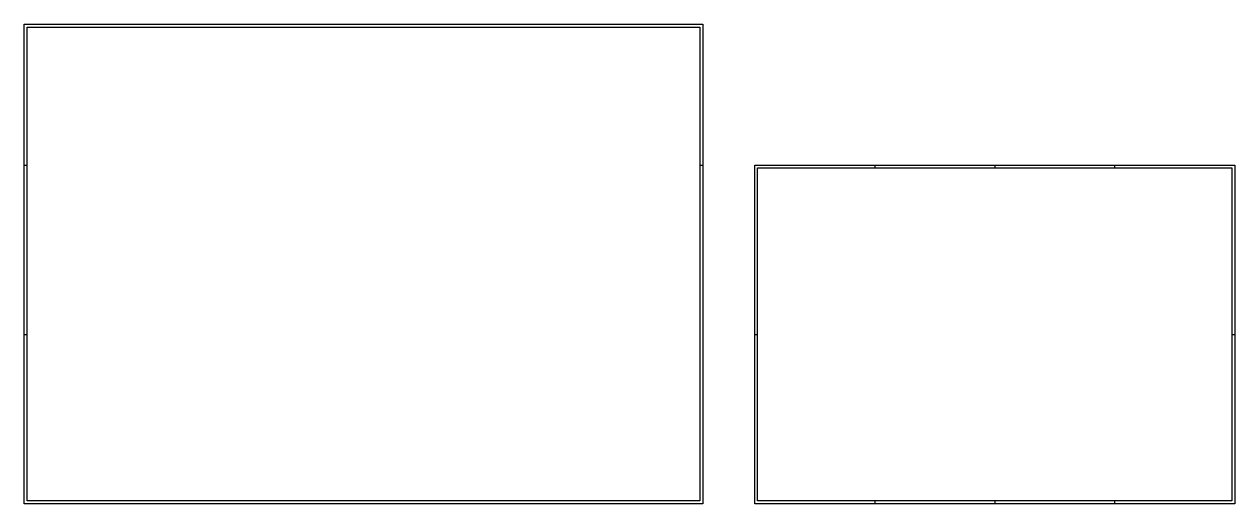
# Model space of a CAD drawing. Header units: millimetres. Extents: x -7468 to 3138, y -7874 to -3669.
import ezdxf

# ---------------------------------------------------------------- set-up
doc = ezdxf.new("R2010")
doc.units = ezdxf.units.MM

msp = doc.modelspace()

# ---------------------------------------------------------------- linework, layer by layer
for p, q in [((-7468, -3669, 1), (-1523, -3669, 1)), ((-7468, -7874, 1), (-7468, -3669, 1)), ((-7443, -3694, 1), (-1548, -3694, 1)), ((-7443, -7849, 1), (-7443, -3694, 1)), ((-1548, -3694, 1), (-1548, -7849, 1)), ((-1523, -3669, 1), (-1523, -7874, 1)), ((-7468, -4904, 1), (-7443, -4904, 1)), ((-1548, -4904, 1), (-1523, -4904, 1)), ((-12, -4929, 1), (-12, -4904, 1)), ((1038, -4929, 1), (1038, -4904, 1)), ((2088, -4929, 1), (2088, -4904, 1)), ((-7468, -6389, 1), (-7443, -6389, 1)), ((-1067, -6389, 1), (-1042, -6389, 1)), ((3113, -6389, 1), (3138, -6389, 1)), ((-1523, -7874, 1), (-7468, -7874, 1)), ((-1548, -7849, 1), (-7443, -7849, 1)), ((-12, -7874, 1), (-12, -7849, 1)), ((1038, -7874, 1), (1038, -7849, 1)), ((2088, -7874, 1), (2088, -7849, 1))]:
    msp.add_line(p, q)
at = {"elevation": 1}
for points in [[(-1067, -4904), (3138, -4904), (3138, -7874), (-1067, -7874)], [(-1042, -4929), (3113, -4929), (3113, -7849), (-1042, -7849)]]:
    msp.add_lwpolyline(points, close=True, dxfattribs=at)

doc.saveas('drawing.dxf')
